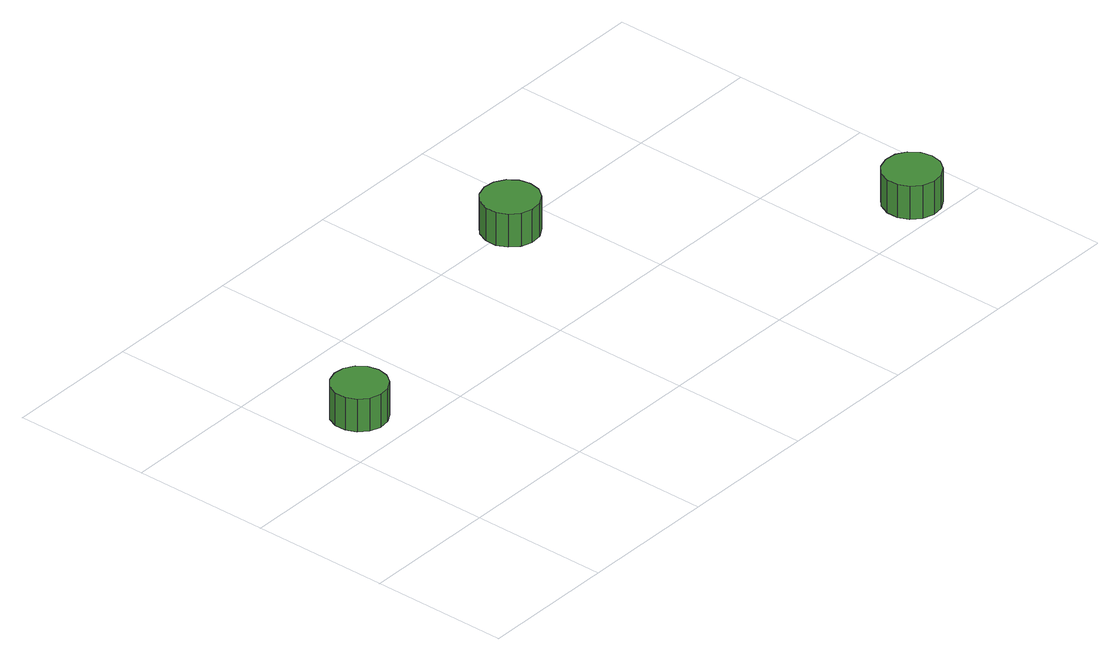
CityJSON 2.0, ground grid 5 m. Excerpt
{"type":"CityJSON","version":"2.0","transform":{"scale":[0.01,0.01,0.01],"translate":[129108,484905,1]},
"CityObjects":{
"tree1":{"type":"SolitaryVegetationObject","attributes":{"function":"something"},"geometry":[{"type":"MultiSurface","lod":"1","boundaries":[[[0,1,2,3,4,5,6,7,8,9,10,11,12,13,14]],[[15,16,17,18,19,20,21,22,23,24,25,26,27,28,29]],[[0,29,28,1]],[[1,28,27,2]],[[2,27,26,3]],[[3,26,25,4]],[[4,25,24,5]],[[5,24,23,6]],[[6,23,22,7]],[[7,22,21,8]],[[8,21,20,9]],[[9,20,19,10]],[[10,19,18,11]],[[11,18,17,12]],[[12,17,16,13]],[[13,16,15,14]],[[14,15,29,0]]]}]},
"tree2":{"type":"SolitaryVegetationObject","attributes":{"function":"something"},"geometry":[{"type":"MultiSurface","lod":"1","boundaries":[[[30,31,32,33,34,35,36,37,38,39,40,41,42,43,44]],[[45,46,47,48,49,50,51,52,53,54,55,56,57,58,59]],[[30,59,58,31]],[[31,58,57,32]],[[32,57,56,33]],[[33,56,55,34]],[[34,55,54,35]],[[35,54,53,36]],[[36,53,52,37]],[[37,52,51,38]],[[38,51,50,39]],[[39,50,49,40]],[[40,49,48,41]],[[41,48,47,42]],[[42,47,46,43]],[[43,46,45,44]],[[44,45,59,30]]]}]},
"tree3":{"type":"SolitaryVegetationObject","attributes":{"function":"something"},"geometry":[{"type":"MultiSurface","lod":"1","boundaries":[[[60,61,62,63,64,65,66,67,68,69,70,71,72,73,74]],[[75,76,77,78,79,80,81,82,83,84,85,86,87,88,89]],[[60,89,88,61]],[[61,88,87,62]],[[62,87,86,63]],[[63,86,85,64]],[[64,85,84,65]],[[65,84,83,66]],[[66,83,82,67]],[[67,82,81,68]],[[68,81,80,69]],[[69,80,79,70]],[[70,79,78,71]],[[71,78,77,72]],[[72,77,76,73]],[[73,76,75,74]],[[74,75,89,60]]]}]}
},
"vertices":[
[269,647,231],[261,687,231],[237,720,231],[202,740,231],[161,744,231],[123,732,231],[92,705,231],[76,668,231],[76,627,231],[92,590,231],[123,563,231],[161,550,231],[202,554,231],[237,575,231],[261,607,231],[261,607,104],[237,575,104],[202,554,104],[161,550,104],[123,563,104],[92,590,104],[76,627,104],[76,668,104],[92,705,104],[123,732,104],[161,744,104],[202,740,104],[237,720,104],[261,687,104],[269,647,104],
[1419,975,224],[1411,1016,224],[1386,1050,224],[1349,1072,224],[1307,1076,224],[1267,1063,224],[1236,1035,224],[1218,996,224],[1218,954,224],[1236,915,224],[1267,887,224],[1307,874,224],[1349,878,224],[1386,900,224],[1411,934,224],[1411,934,97],[1386,900,97],[1349,878,97],[1307,874,97],[1267,887,97],[1236,915,97],[1218,954,97],[1218,996,97],[1236,1035,97],[1267,1063,97],[1307,1076,97],[1349,1072,97],[1386,1050,97],[1411,1016,97],[1419,975,97],
[2403,113,199],[2394,154,199],[2369,189,199],[2333,210,199],[2291,214,199],[2250,201,199],[2219,173,199],[2202,134,199],[2202,92,199],[2219,53,199],[2250,25,199],[2291,12,199],[2333,16,199],[2369,38,199],[2394,72,199],[2394,72,72],[2369,38,72],[2333,16,72],[2291,12,72],[2250,25,72],[2219,53,72],[2202,92,72],[2202,134,72],[2219,173,72],[2250,201,72],[2291,214,72],[2333,210,72],[2369,189,72],[2394,154,72],[2403,113,72]
]}
